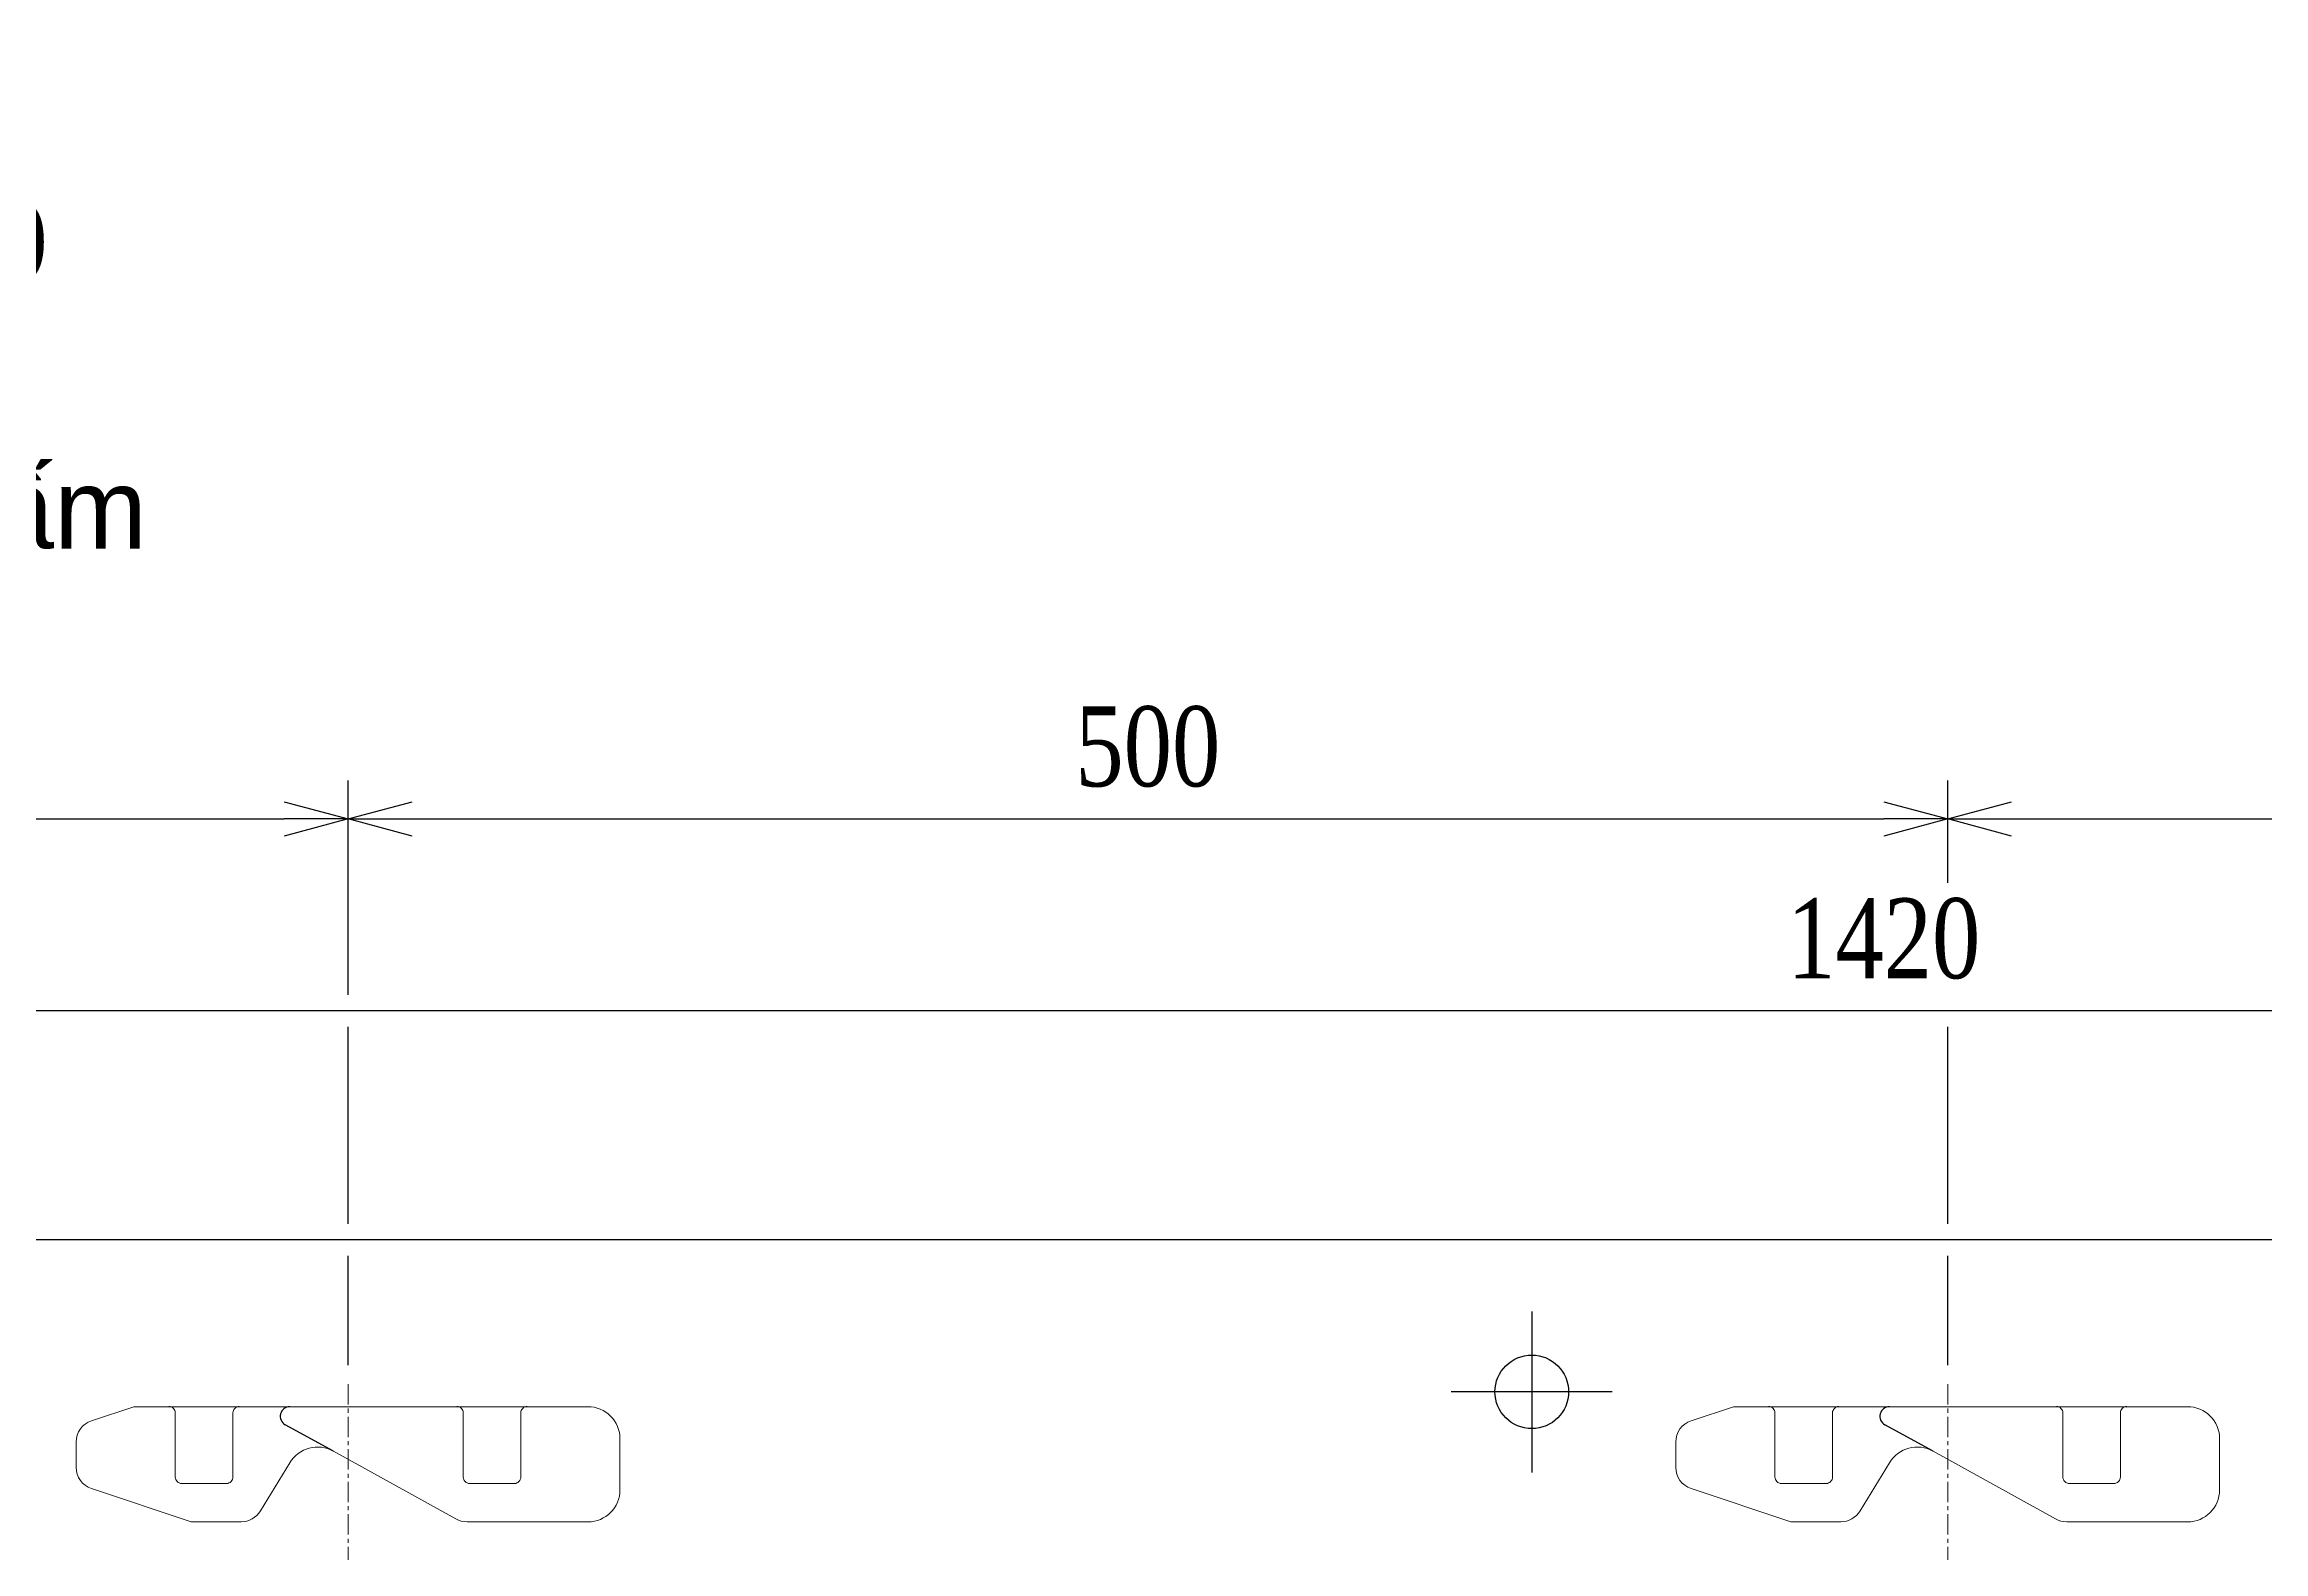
# Model space of a CAD drawing. Header units: millimetres. Extents: x -19541 to 104079, y -3200 to 10399.
# Drawn here: x -10046 to -9353, y 6394 to 6865 of the extents above; entities that cross this region are included whole.
import ezdxf

# ---------------------------------------------------------------- set-up
doc = ezdxf.new("R2010")
doc.units = ezdxf.units.MM
doc.linetypes.add('CENTER', pattern=[50.8, 31.75, -6.35, 6.35, -6.35])
doc.linetypes.add('CENTER2', pattern=[28.575, 19.05, -3.175, 3.175, -3.175])
for name, color, linetype in [('KTHUOC', 2, 'Continuous'), ('PDF_Geometry', 7, 'Continuous'), ('TK2', 251, 'Continuous')]:
    doc.layers.add(name, color=color, linetype=linetype)
doc.layers.add('TIM', color=8, linetype='CENTER2', lineweight=0)
doc.styles.get("Standard").update_dxf_attribs({"font": 'arial.ttf'})
doc.styles.add('Thuong', font='vntime.shx', dxfattribs={"width": 0.8})
doc.dimstyles.new('LAYOUT', dxfattribs={"dimscale": 0, "dimtxt": 2.5, "dimasz": 2, "dimexe": 1.2, "dimexo": 0.6, "dimgap": 1, "dimtad": 1, "dimtoh": 1, "dimdec": 0, "dimzin": 12, "dimdsep": 46, "dimtxsty": 'Thuong', "dimblk": 'OPEN30', "dimcen": 0, "dimclrd": 256, "dimclre": 256, "dimadec": 1, "dimazin": 3, "dimtfac": 1, "dimtdec": 0, "dimtmove": 0, "dimatfit": 3, "dimldrblk": 'OPEN30', "dimfxl": 1, "dimtzin": 0, "dimarcsym": 2})

# ---------------------------------------------------------------- blocks, each defined once
blk = doc.blocks.new('_Open30')
at = {"color": 0, "linetype": 'ByBlock', "lineweight": -2}
for p, q in [((-1, 0.268), (0, 0)), ((0, 0), (-1, -0.268)), ((0, 0), (-1, 0))]:
    blk.add_line(p, q, dxfattribs=at)
blk = doc.blocks.new('*D310')
at = {"lineweight": -2, "transparency": 16777216}
for p, q in [((-10181.56, 6475.2), (-10181.56, 6575.13)), ((-8761.56, 6469.44), (-8761.56, 6575.13)), ((-8781.56, 6563.13), (-10161.56, 6563.13))]:
    blk.add_line(p, q, dxfattribs=at)
at = {"layer": 'Defpoints', "color": 0, "transparency": 16777216}
for p in [(-10181.56, 6563.13), (-10181.56, 6469.2), (-8761.56, 6463.44)]:
    blk.add_point(p, dxfattribs=at)
at = {"lineweight": -2, "transparency": 16777216, "xscale": 20, "yscale": 20, "zscale": 20, "rotation": 180}
blk.add_blockref('_Open30', (-10181.56, 6563.13), dxfattribs=at)
at = {"lineweight": -2, "transparency": 16777216, "xscale": 20, "yscale": 20, "zscale": 20}
blk.add_blockref('_Open30', (-8761.56, 6563.13), dxfattribs=at)
at = {"color": 0, "transparency": 16777216, "insert": (-9471.56, 6585.63), "char_height": 25, "attachment_point": 5, "style": 'Thuong'}
blk.add_mtext('1420', dxfattribs=at)
blk = doc.blocks.new('*D306')
at = {"lineweight": -2, "transparency": 16777216}
for p, q in [((-10451.56, 6568.13), (-10451.56, 6635.13)), ((-9951.56, 6568.13), (-9951.56, 6635.13)), ((-10431.56, 6623.13), (-9971.56, 6623.13)), ((-10451.56, 6496.53), (-10451.56, 6558.13)), ((-9951.56, 6496.53), (-9951.56, 6558.13)), ((-10451.56, 6452.39), (-10451.56, 6486.53)), ((-9951.56, 6452.39), (-9951.56, 6486.53))]:
    blk.add_line(p, q, dxfattribs=at)
at = {"layer": 'Defpoints', "color": 0, "transparency": 16777216}
for p in [(-9951.56, 6623.13), (-10451.56, 6446.39), (-9951.56, 6446.39)]:
    blk.add_point(p, dxfattribs=at)
at = {"lineweight": -2, "transparency": 16777216, "xscale": 20, "yscale": 20, "zscale": 20, "rotation": 180}
blk.add_blockref('_Open30', (-10451.56, 6623.13), dxfattribs=at)
at = {"lineweight": -2, "transparency": 16777216, "xscale": 20, "yscale": 20, "zscale": 20}
blk.add_blockref('_Open30', (-9951.56, 6623.13), dxfattribs=at)
at = {"color": 0, "transparency": 16777216, "insert": (-10201.56, 6645.63), "char_height": 25, "attachment_point": 5, "style": 'Thuong'}
blk.add_mtext('500', dxfattribs=at)
blk = doc.blocks.new('*D317')
at = {"lineweight": -2, "transparency": 16777216}
for p, q in [((-9951.56, 6568.13), (-9951.56, 6635.13)), ((-9451.56, 6603.13), (-9451.56, 6635.13)), ((-9931.56, 6623.13), (-9471.56, 6623.13)), ((-9951.56, 6496.53), (-9951.56, 6558.13)), ((-9451.56, 6496.53), (-9451.56, 6558.13)), ((-9951.56, 6452.39), (-9951.56, 6486.53)), ((-9451.56, 6452.39), (-9451.56, 6486.53))]:
    blk.add_line(p, q, dxfattribs=at)
at = {"layer": 'Defpoints', "color": 0, "transparency": 16777216}
for p in [(-9451.56, 6623.13), (-9951.56, 6446.39), (-9451.56, 6446.39)]:
    blk.add_point(p, dxfattribs=at)
at = {"lineweight": -2, "transparency": 16777216, "xscale": 20, "yscale": 20, "zscale": 20, "rotation": 180}
blk.add_blockref('_Open30', (-9951.56, 6623.13), dxfattribs=at)
at = {"lineweight": -2, "transparency": 16777216, "xscale": 20, "yscale": 20, "zscale": 20}
blk.add_blockref('_Open30', (-9451.56, 6623.13), dxfattribs=at)
at = {"color": 0, "transparency": 16777216, "insert": (-9701.56, 6645.63), "char_height": 25, "attachment_point": 5, "style": 'Thuong'}
blk.add_mtext('500', dxfattribs=at)
blk = doc.blocks.new('*D316')
at = {"lineweight": -2, "transparency": 16777216}
for p, q in [((-9451.56, 6603.13), (-9451.56, 6635.13)), ((-8951.56, 6568.13), (-8951.56, 6635.13)), ((-9431.56, 6623.13), (-8971.56, 6623.13)), ((-9451.56, 6496.53), (-9451.56, 6558.13)), ((-8951.56, 6496.53), (-8951.56, 6558.13)), ((-9451.56, 6452.39), (-9451.56, 6486.53)), ((-8951.56, 6452.39), (-8951.56, 6486.53))]:
    blk.add_line(p, q, dxfattribs=at)
at = {"layer": 'Defpoints', "color": 0, "transparency": 16777216}
for p in [(-8951.56, 6623.13), (-9451.56, 6446.39), (-8951.56, 6446.39)]:
    blk.add_point(p, dxfattribs=at)
at = {"lineweight": -2, "transparency": 16777216, "xscale": 20, "yscale": 20, "zscale": 20, "rotation": 180}
blk.add_blockref('_Open30', (-9451.56, 6623.13), dxfattribs=at)
at = {"lineweight": -2, "transparency": 16777216, "xscale": 20, "yscale": 20, "zscale": 20}
blk.add_blockref('_Open30', (-8951.56, 6623.13), dxfattribs=at)
at = {"color": 0, "transparency": 16777216, "insert": (-9201.56, 6645.63), "char_height": 25, "attachment_point": 5, "style": 'Thuong'}
blk.add_mtext('500', dxfattribs=at)

msp = doc.modelspace()

# ---------------------------------------------------------------- linework, layer by layer
for p, q in [((-9956.138, 6425.452), (-9971.2, 6433.768)), ((-9456.138, 6425.452), (-9471.2, 6433.768))]:
    msp.add_line(p, q)
for centre in [(-9969.751, 6436.394), (-9469.751, 6436.394)]:
    msp.add_arc(centre, 3, 90, 241.102577)
at = {"layer": 'KTHUOC', "color": 3}
msp.add_lwpolyline([(-11691.556, 6491.532), (-11691.556, 6091.532), (-8711.556, 6091.532), (-8711.556, 6491.532)], close=True, dxfattribs=at)
at = {"layer": 'KTHUOC'}
msp.add_circle((-9581.556, 6444.032), 11.5, dxfattribs=at)
at = {"layer": 'PDF_Geometry', "lineweight": 18}
for points in [[(-10018.556, 6439.394), (-10031.77, 6434.99, 0.3228227), (-10036.556, 6428.349), (-10036.556, 6420.44, 0.3228227), (-10031.77, 6413.799), (-10000.556, 6403.394)], [(-10000.556, 6403.394), (-9985.001, 6403.394, 0.2670904), (-9978.95, 6406.875), (-9969.763, 6421.808, -0.4126222), (-9956.138, 6425.452), (-9917.852, 6404.324, 0.1310853), (-9914.366, 6403.394), (-9876.556, 6403.394, 0.4142135), (-9866.556, 6413.394), (-9866.556, 6429.394, 0.4142136), (-9876.556, 6439.394), (-10018.556, 6439.394)], [(-10007.556, 6439.453, -0.4142136), (-10005.556, 6437.453), (-10005.556, 6417.394, 0.4142136), (-10003.556, 6415.394), (-9989.556, 6415.394, 0.4142136), (-9987.556, 6417.394), (-9987.556, 6437.453, -0.4142136), (-9985.556, 6439.453)], [(-9895.556, 6439.453, 0.4142136), (-9897.556, 6437.453), (-9897.556, 6417.394, -0.4142136), (-9899.556, 6415.394), (-9913.556, 6415.394, -0.4142136), (-9915.556, 6417.394), (-9915.556, 6437.453, 0.4142136), (-9917.556, 6439.453)], [(-9518.556, 6439.394), (-9531.77, 6434.99, 0.3228227), (-9536.556, 6428.349), (-9536.556, 6420.44, 0.3228227), (-9531.77, 6413.799), (-9500.556, 6403.394)], [(-9500.556, 6403.394), (-9485.001, 6403.394, 0.2670904), (-9478.95, 6406.875), (-9469.763, 6421.808, -0.4126222), (-9456.138, 6425.452), (-9417.852, 6404.324, 0.1310853), (-9414.366, 6403.394), (-9376.556, 6403.394, 0.4142135), (-9366.556, 6413.394), (-9366.556, 6429.394, 0.4142136), (-9376.556, 6439.394), (-9518.556, 6439.394)], [(-9507.556, 6439.453, -0.4142136), (-9505.556, 6437.453), (-9505.556, 6417.394, 0.4142136), (-9503.556, 6415.394), (-9489.556, 6415.394, 0.4142136), (-9487.556, 6417.394), (-9487.556, 6437.453, -0.4142136), (-9485.556, 6439.453)], [(-9395.556, 6439.453, 0.4142136), (-9397.556, 6437.453), (-9397.556, 6417.394, -0.4142136), (-9399.556, 6415.394), (-9413.556, 6415.394, -0.4142136), (-9415.556, 6417.394), (-9415.556, 6437.453, 0.4142136), (-9417.556, 6439.453)]]:
    msp.add_lwpolyline(points, format="xyb", dxfattribs=at)
at = {"layer": 'TIM', "linetype": 'CENTER', "ltscale": 0.2}
for p, q in [((-9951.556, 6446.394), (-9951.556, 6143.669)), ((-9451.556, 6446.394), (-9451.556, 6143.669))]:
    msp.add_line(p, q, dxfattribs=at)
at = {"layer": 'TK2'}
for p, q in [((-9581.556, 6469.198), (-9581.556, 6418.865)), ((-9556.39, 6444.032), (-9606.723, 6444.032))]:
    msp.add_line(p, q, dxfattribs=at)

# ---------------------------------------------------------------- texts
at = {"insert": (-10201.556, 6778.896), "char_height": 25, "attachment_point": 5}
msp.add_mtext('{\\LTẤM ĐỆM LOẠI 1\\P}Vật liệu: A36/SS400\\PSố lượng: 68 tấm\\PKhối lượng: 187 kg/ tấm', dxfattribs=at)

# ---------------------------------------------------------------- dimensions: what is measured, and where the dimension line sits
for base, p1, p2, picture, middle in [((-9951.556, 6623.134), (-10451.556, 6446.394), (-9951.556, 6446.394), '*D306', (-10201.556, 6645.634)), ((-9451.556, 6623.134), (-9951.556, 6446.394), (-9451.556, 6446.394), '*D317', (-9701.556, 6645.634)), ((-8951.556, 6623.134), (-9451.556, 6446.394), (-8951.556, 6446.394), '*D316', (-9201.556, 6645.634))]:
    dim = msp.add_linear_dim(base=base, p1=p1, p2=p2, dimstyle='LAYOUT')
    dim.commit()
    dim.dimension.update_dxf_attribs({"geometry": picture, "text_midpoint": middle})
dim = msp.add_linear_dim(base=(-10181.556, 6563.134), p1=(-8761.556, 6463.443), p2=(-10181.556, 6469.198), angle=180, dimstyle='LAYOUT')
dim.commit()
dim.dimension.update_dxf_attribs({"geometry": '*D310', "text_midpoint": (-9471.556, 6585.634)})

doc.saveas('drawing.dxf')
